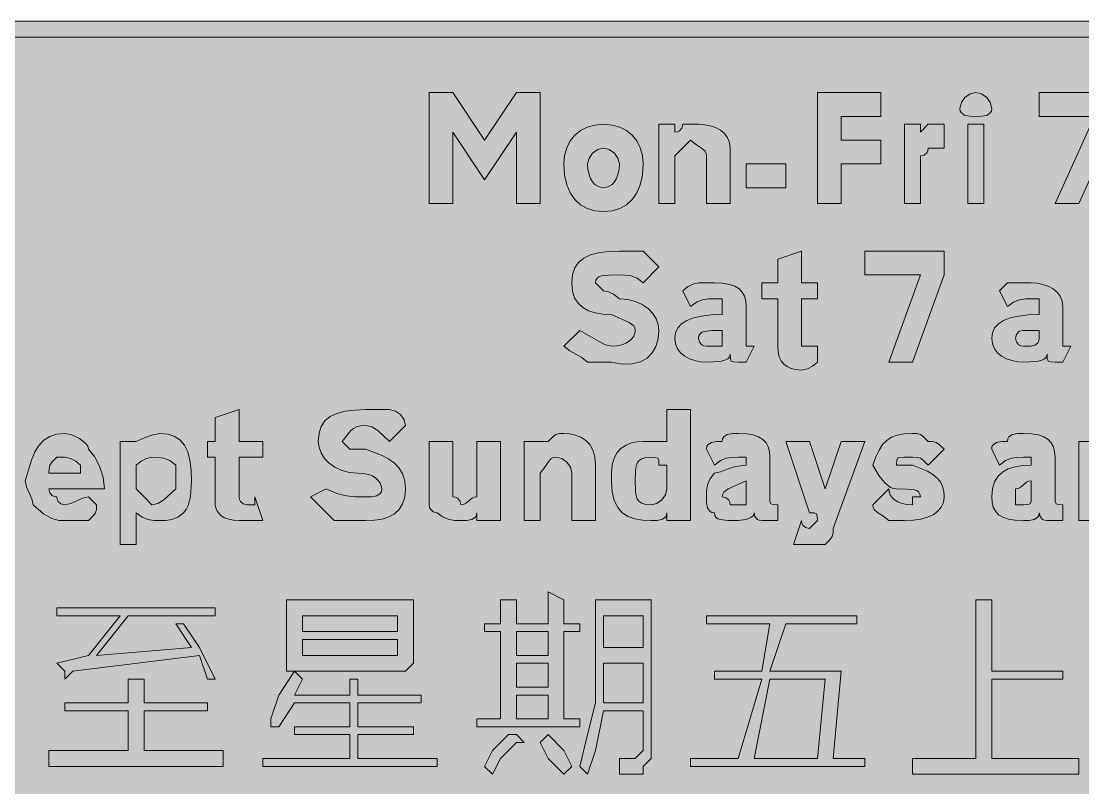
# Model space of a CAD drawing. Header units: metres. Extents: x 11 to 556, y 33 to 238.
# Drawn here: x 119.7 to 280.5, y 122.4 to 238.4 of the extents above; entities that cross this region are included whole.
import ezdxf

# ---------------------------------------------------------------- set-up
doc = ezdxf.new("R2010")
doc.units = ezdxf.units.M
doc.layers.add('FILL_BLACK_000000', color=7, linetype='Continuous', true_color=0x000000)
doc.layers.add('FILL_WHITE_FFFFFF', color=7, linetype='Continuous', true_color=0xffffff)

msp = doc.modelspace()

# ---------------------------------------------------------------- hatches: boundary and pattern name
at = {"layer": 'FILL_BLACK_000000', "true_color": 0x000000}
h = msp.add_hatch(color=7, dxfattribs=at)
h.dxf.hatch_style = 1
h.paths.add_polyline_path([(555.66, 38.81), (555.12, 37.55), (554.35, 36.52), (553.47, 35.6), (552.57, 34.91), (551.67, 34.55), (550.77, 34.42), (549.87, 34.4), (17.07, 34.4), (14.67, 34.55), (13.36, 34.91), (12.77, 35.2), (12.27, 35.6), (11.67, 36.35), (11.26, 37.12), (11.07, 38), (11.07, 40.4), (11.07, 232.4), (11.09, 233.99), (11.22, 235.25), (11.58, 236.28), (12.27, 237.2), (12.67, 237.25), (12.98, 237.39), (13.47, 237.8), (13.96, 238.21), (14.27, 238.35), (14.67, 238.4), (17.07, 238.4), (549.87, 238.4), (550.77, 238.38), (551.67, 238.25), (552.57, 237.89), (553.47, 237.2), (554.35, 236.28), (555.12, 235.25), (555.66, 233.99), (555.82, 233.25), (555.87, 232.4), (555.87, 40.4), (555.82, 39.55), (555.66, 38.81)])
h.paths.add_polyline_path([(550.47, 36.95), (550.88, 37.31), (551.02, 37.6), (551.07, 38), (551.47, 38.05), (551.76, 38.19), (552.12, 38.6), (552.27, 39.2), (552.27, 233.6), (552.27, 234.8), (551.07, 234.8), (551.02, 235.2), (550.88, 235.49), (550.47, 235.85), (549.87, 236), (17.07, 236), (16.23, 235.95), (15.5, 235.79), (14.88, 235.56), (14.37, 235.25), (13.98, 234.89), (13.7, 234.48), (13.53, 234.05), (13.47, 233.6), (13.47, 39.2), (13.62, 38.6), (13.98, 38.19), (14.27, 38.05), (14.67, 38), (14.72, 37.6), (14.88, 37.31), (15.42, 36.95), (16.19, 36.82), (17.07, 36.8), (549.87, 36.8), (550.47, 36.95)], flags=16)
h = msp.add_hatch(color=7, dxfattribs=at)
h.dxf.hatch_style = 1
h.paths.add_polyline_path([(185.07, 210.8), (181.47, 210.8), (181.47, 227.6), (185.07, 227.6), (189.87, 220.4), (194.67, 227.6), (198.27, 227.6), (198.27, 210.8), (194.67, 210.8), (194.67, 221.6), (189.87, 214.4), (185.07, 221.6), (185.07, 210.8)])
h = msp.add_hatch(color=7, dxfattribs=at)
h.dxf.hatch_style = 1
h.paths.add_polyline_path([(243.87, 210.8), (240.27, 210.8), (240.27, 227.6), (249.87, 227.6), (249.87, 224), (243.87, 224), (243.87, 220.4), (249.87, 220.4), (249.87, 216.8), (243.87, 216.8), (243.87, 210.8)])
h = msp.add_hatch(color=7, dxfattribs=at)
h.dxf.hatch_style = 1
h.paths.add_polyline_path([(266.62, 224.8), (266.46, 224.51), (265.92, 224.15), (265.15, 224.02), (264.27, 224), (263.39, 224.02), (262.62, 224.15), (262.08, 224.51), (261.92, 224.8), (261.87, 225.2), (262.08, 226.08), (262.62, 226.85), (263.39, 227.39), (264.27, 227.6), (265.15, 227.39), (265.92, 226.85), (266.46, 226.08), (266.67, 225.2), (266.62, 224.8)])
h = msp.add_hatch(color=7, dxfattribs=at)
h.dxf.hatch_style = 1
h.paths.add_polyline_path([(273.87, 224), (273.87, 227.6), (285.87, 227.6), (285.87, 224), (279.87, 210.8), (276.27, 210.8), (282.27, 224), (273.87, 224)])
h = msp.add_hatch(color=7, dxfattribs=at)
h.dxf.hatch_style = 1
h.paths.add_polyline_path([(202.3, 219.26), (202.82, 220.28), (203.52, 221.15), (204.39, 221.85), (205.41, 222.37), (206.58, 222.69), (207.87, 222.8), (209.16, 222.69), (210.33, 222.37), (211.35, 221.85), (212.22, 221.15), (212.92, 220.28), (213.44, 219.26), (213.76, 218.09), (213.87, 216.8), (213.76, 215.11), (213.44, 213.65), (212.92, 212.41), (212.22, 211.4), (211.35, 210.61), (210.33, 210.05), (209.16, 209.71), (207.87, 209.6), (206.58, 209.71), (205.41, 210.05), (204.39, 210.61), (203.52, 211.4), (202.82, 212.41), (202.3, 213.65), (201.98, 215.11), (201.87, 216.8), (201.98, 218.09), (202.3, 219.26)])
h.paths.add_polyline_path([(206.22, 218.45), (205.68, 217.68), (205.47, 216.8), (205.52, 215.96), (205.68, 215.22), (205.91, 214.61), (206.22, 214.1), (206.58, 213.71), (206.99, 213.42), (207.42, 213.26), (207.87, 213.2), (208.32, 213.26), (208.75, 213.42), (209.16, 213.71), (209.52, 214.1), (209.83, 214.61), (210.06, 215.22), (210.22, 215.96), (210.27, 216.8), (210.06, 217.68), (209.52, 218.45), (208.75, 218.99), (207.87, 219.2), (206.99, 218.99), (206.22, 218.45)], flags=16)
h = msp.add_hatch(color=7, dxfattribs=at)
h.dxf.hatch_style = 1
h.paths.add_polyline_path([(218.67, 218), (218.67, 210.8), (216.27, 210.8), (216.27, 222.8), (218.67, 222.8), (218.67, 221.6), (219.07, 221.65), (219.36, 221.79), (219.72, 222.2), (219.87, 222.8), (222.27, 222.8), (223.17, 222.74), (224.03, 222.57), (224.84, 222.29), (225.57, 221.9), (226.18, 221.39), (226.66, 220.77), (226.96, 220.04), (227.07, 219.2), (227.07, 210.8), (223.47, 210.8), (223.47, 218), (223.42, 218.4), (223.26, 218.71), (222.72, 219.2), (221.95, 219.69), (221.07, 220.4), (218.67, 218)])
h = msp.add_hatch(color=7, dxfattribs=at)
h.dxf.hatch_style = 1
h.paths.add_polyline_path([(255.87, 210.8), (253.47, 210.8), (253.47, 222.8), (255.87, 222.8), (255.87, 221.6), (257.07, 222.8), (259.47, 222.8), (259.47, 219.2), (257.07, 219.2), (257.02, 218.8), (256.88, 218.51), (256.47, 218.15), (255.87, 218), (255.87, 210.8)])
h = msp.add_hatch(color=7, dxfattribs=at)
h.dxf.hatch_style = 1
h.paths.add_polyline_path([(263.07, 222.8), (265.47, 222.8), (265.47, 210.8), (263.07, 210.8), (263.07, 222.8)])
h = msp.add_hatch(color=7, dxfattribs=at)
h.dxf.hatch_style = 1
h.paths.add_polyline_path([(235.47, 216.8), (235.47, 213.2), (229.47, 213.2), (229.47, 216.8), (235.47, 216.8)])
h = msp.add_hatch(color=7, dxfattribs=at)
h.dxf.hatch_style = 1
h.paths.add_polyline_path([(207.87, 197.6), (208.62, 197.45), (209.39, 197.09), (210.27, 196.4), (211.56, 196.29), (212.73, 195.99), (213.75, 195.51), (214.62, 194.9), (215.32, 194.17), (215.84, 193.36), (216.16, 192.5), (216.27, 191.6), (216.16, 190.31), (215.82, 189.16), (215.26, 188.18), (214.47, 187.4), (213.46, 186.84), (212.22, 186.54), (210.76, 186.51), (209.07, 186.8), (205.47, 186.8), (204.57, 187.51), (203.67, 188), (202.77, 188.49), (201.87, 189.2), (204.27, 191.6), (207.12, 189.95), (208.15, 189.41), (209.07, 189.2), (209.91, 189.25), (210.65, 189.41), (211.26, 189.64), (211.77, 189.95), (212.16, 190.31), (212.45, 190.72), (212.61, 191.15), (212.67, 191.6), (212.61, 192), (212.45, 192.31), (211.77, 192.8), (209.07, 194), (207.78, 194.06), (206.61, 194.24), (205.59, 194.57), (204.72, 195.05), (204.02, 195.7), (203.5, 196.53), (203.18, 197.56), (203.07, 198.8), (203.18, 200.04), (203.52, 201.07), (204.08, 201.9), (204.87, 202.55), (205.88, 203.03), (207.12, 203.36), (208.58, 203.54), (210.27, 203.6), (213.87, 203.6), (216.27, 201.2), (213.87, 198.8), (212.97, 199.49), (212.07, 199.85), (211.17, 199.98), (210.27, 200), (208.7, 199.98), (207.57, 199.85), (207.18, 199.71), (206.9, 199.49), (206.73, 199.2), (206.67, 198.8), (207.87, 197.6)])
h = msp.add_hatch(color=7, dxfattribs=at)
h.dxf.hatch_style = 1
h.paths.add_polyline_path([(234.27, 196.4), (231.87, 196.4), (231.87, 198.8), (234.27, 198.8), (234.27, 202.4), (237.87, 203.6), (237.87, 198.8), (240.27, 198.8), (240.27, 196.4), (237.87, 196.4), (237.87, 190.4), (237.87, 189.2), (239.07, 189.2), (240.27, 189.2), (240.27, 186.8), (239.52, 186.2), (238.75, 185.79), (237.87, 185.6), (237.03, 185.66), (236.3, 185.82), (235.68, 186.11), (235.17, 186.5), (234.78, 187.01), (234.5, 187.62), (234.33, 188.36), (234.27, 189.2), (234.27, 196.4)])
h = msp.add_hatch(color=7, dxfattribs=at)
h.dxf.hatch_style = 1
h.paths.add_polyline_path([(247.47, 200), (247.47, 203.6), (259.47, 203.6), (259.47, 200), (254.67, 186.8), (251.07, 186.8), (255.87, 200), (247.47, 200)])
h = msp.add_hatch(color=7, dxfattribs=at)
h.dxf.hatch_style = 1
h.paths.add_polyline_path([(225.87, 196.4), (224.67, 196.4), (223.77, 196.38), (222.87, 196.25), (221.97, 195.89), (221.07, 195.2), (219.87, 197.6), (220.62, 198.2), (221.39, 198.61), (222.27, 198.8), (224.67, 198.8), (225.91, 198.74), (226.94, 198.57), (227.77, 198.29), (228.42, 197.9), (228.9, 197.39), (229.23, 196.77), (229.41, 196.04), (229.47, 195.2), (229.47, 189.2), (230.67, 189.2), (229.47, 186.8), (228.27, 186.8), (227.58, 186.82), (227.22, 186.95), (227.09, 187.31), (227.07, 188), (226.96, 187.6), (226.68, 187.31), (226.25, 187.09), (225.72, 186.95), (224.54, 186.82), (223.47, 186.8), (222.57, 186.86), (221.71, 187.02), (220.9, 187.31), (220.17, 187.7), (219.56, 188.21), (219.08, 188.82), (218.78, 189.56), (218.67, 190.4), (218.78, 191.24), (219.12, 191.97), (219.68, 192.59), (220.47, 193.1), (221.48, 193.49), (222.72, 193.77), (224.18, 193.94), (225.87, 194), (225.87, 195.2), (225.87, 196.4)])
h.paths.add_polyline_path([(223.17, 191.45), (222.78, 191.31), (222.5, 191.09), (222.33, 190.8), (222.27, 190.4), (222.42, 189.8), (222.78, 189.39), (223.07, 189.25), (223.47, 189.2), (224.67, 189.2), (225.87, 189.2), (225.87, 190.4), (225.87, 191.6), (224.3, 191.58), (223.17, 191.45)], flags=16)
h = msp.add_hatch(color=7, dxfattribs=at)
h.dxf.hatch_style = 1
h.paths.add_polyline_path([(273.87, 196.4), (272.67, 196.4), (271.77, 196.38), (270.87, 196.25), (269.97, 195.89), (269.07, 195.2), (267.87, 197.6), (269.07, 198.8), (272.67, 198.8), (273.57, 198.74), (274.43, 198.57), (275.24, 198.29), (275.97, 197.9), (276.58, 197.39), (277.06, 196.77), (277.36, 196.04), (277.47, 195.2), (277.47, 189.2), (278.67, 189.2), (277.47, 186.8), (276.27, 186.8), (275.58, 186.82), (275.22, 186.95), (275.09, 187.31), (275.07, 188), (274.96, 187.6), (274.68, 187.31), (274.25, 187.09), (273.72, 186.95), (272.54, 186.82), (271.47, 186.8), (270.57, 186.86), (269.71, 187.02), (268.9, 187.31), (268.17, 187.7), (267.56, 188.21), (267.08, 188.82), (266.78, 189.56), (266.67, 190.4), (266.78, 191.24), (267.12, 191.97), (267.68, 192.59), (268.47, 193.1), (269.48, 193.49), (270.72, 193.77), (272.18, 193.94), (273.87, 194), (273.87, 195.2), (273.87, 196.4)])
h.paths.add_polyline_path([(270.78, 189.39), (271.07, 189.25), (271.47, 189.2), (272.67, 189.2), (273.27, 189.35), (273.68, 189.71), (273.82, 190), (273.87, 190.4), (273.87, 191.6), (271.47, 191.6), (271.07, 191.55), (270.78, 191.41), (270.42, 191), (270.27, 190.4), (270.42, 189.8), (270.78, 189.39)], flags=16)
h = msp.add_hatch(color=7, dxfattribs=at)
h.dxf.hatch_style = 1
h.paths.add_polyline_path([(149.07, 172.4), (147.87, 172.4), (147.87, 174.8), (149.07, 174.8), (149.07, 178.4), (152.67, 179.6), (152.67, 174.8), (156.27, 174.8), (156.27, 172.4), (152.67, 172.4), (152.67, 166.4), (152.72, 166), (152.86, 165.71), (153.27, 165.35), (153.87, 165.2), (155.07, 165.2), (155.07, 166.4), (156.27, 162.8), (152.67, 162.8), (151.83, 162.85), (151.1, 163.01), (150.48, 163.24), (149.97, 163.55), (149.58, 163.91), (149.3, 164.32), (149.13, 164.75), (149.07, 165.2), (149.07, 172.4)])
h = msp.add_hatch(color=7, dxfattribs=at)
h.dxf.hatch_style = 1
h.paths.add_polyline_path([(169.47, 173.6), (171.87, 173.6), (174.33, 172.66), (175.35, 172.12), (176.22, 171.5), (176.92, 170.76), (177.44, 169.89), (177.76, 168.84), (177.87, 167.6), (177.76, 166.36), (177.44, 165.33), (176.92, 164.5), (176.22, 163.85), (175.35, 163.37), (174.33, 163.04), (173.16, 162.86), (171.87, 162.8), (167.07, 162.8), (163.47, 166.4), (165.87, 167.6), (167.48, 166.91), (168.87, 166.55), (170.26, 166.42), (171.87, 166.4), (172.75, 166.42), (173.52, 166.55), (174.06, 166.91), (174.22, 167.2), (174.27, 167.6), (174.21, 168.05), (174.05, 168.48), (173.76, 168.89), (173.37, 169.25), (172.86, 169.56), (172.25, 169.79), (171.51, 169.95), (170.67, 170), (169.38, 170.11), (168.21, 170.41), (167.19, 170.89), (166.32, 171.5), (165.62, 172.23), (165.1, 173.04), (164.78, 173.9), (164.67, 174.8), (164.78, 176.04), (165.12, 177.07), (165.68, 177.9), (166.47, 178.55), (167.48, 179.03), (168.72, 179.36), (170.18, 179.54), (171.87, 179.6), (175.47, 179.6), (176.35, 179.39), (177.12, 178.85), (177.66, 178.08), (177.87, 177.2), (175.47, 174.8), (173.67, 176.45), (172.77, 176.99), (171.87, 177.2), (171.08, 177.15), (170.46, 176.99), (169.99, 176.76), (169.62, 176.45), (168.27, 174.8), (169.47, 173.6)])
h = msp.add_hatch(color=7, dxfattribs=at)
h.dxf.hatch_style = 1
h.paths.add_polyline_path([(221.07, 179.6), (221.07, 162.8), (217.47, 162.8), (217.47, 164), (217.42, 163.6), (217.26, 163.31), (216.72, 162.95), (215.95, 162.82), (215.07, 162.8), (213.78, 162.86), (212.61, 163.06), (211.59, 163.43), (210.72, 164), (210.02, 164.79), (209.5, 165.84), (209.18, 167.16), (209.07, 168.8), (209.07, 170), (209.18, 171.24), (209.48, 172.27), (209.96, 173.1), (210.57, 173.75), (211.3, 174.23), (212.11, 174.56), (212.97, 174.74), (213.87, 174.8), (217.47, 174.8), (217.47, 179.6), (221.07, 179.6)])
h.paths.add_polyline_path([(217.47, 171.2), (216.27, 171.2), (216.25, 171.89), (216.12, 172.25), (215.76, 172.38), (215.07, 172.4), (214.28, 172.34), (213.68, 172.17), (213.26, 171.89), (212.97, 171.5), (212.8, 170.99), (212.71, 170.37), (212.67, 168.8), (212.71, 167.22), (212.8, 166.61), (212.97, 166.1), (213.26, 165.71), (213.68, 165.42), (214.28, 165.26), (215.07, 165.2), (215.95, 165.41), (216.72, 165.95), (217.26, 166.72), (217.47, 167.6), (217.47, 170), (217.47, 171.2)], flags=16)
h = msp.add_hatch(color=7, dxfattribs=at)
h.dxf.hatch_style = 1
h.paths.add_polyline_path([(131.05, 164.49), (130.92, 164), (130.56, 163.51), (129.87, 162.8), (126.27, 162.8), (125.35, 162.84), (124.32, 163.1), (123.06, 163.81), (121.47, 165.2), (121.28, 166.1), (120.87, 167), (120.46, 167.9), (120.27, 168.8), (121.21, 171.95), (121.75, 173.19), (122.37, 174.2), (123.11, 174.99), (123.98, 175.55), (125.03, 175.89), (126.27, 176), (127.34, 175.79), (128.52, 175.25), (129.48, 174.48), (129.76, 174.05), (129.87, 173.6), (130.75, 172.49), (131.52, 171.05), (132.06, 169.38), (132.27, 167.6), (123.87, 167.6), (124.02, 167), (124.38, 166.59), (124.67, 166.45), (125.07, 166.4), (125.12, 166), (125.26, 165.71), (125.67, 165.35), (126.27, 165.2), (127.17, 165.39), (128.07, 165.8), (128.97, 166.21), (129.87, 166.4), (131.07, 165.2), (131.05, 164.49)])
h.paths.add_polyline_path([(128.67, 171.2), (127.92, 171.8), (127.15, 172.21), (126.27, 172.4), (125.07, 172.4), (124.38, 171.69), (124.02, 171.2), (123.89, 170.71), (123.87, 170), (128.67, 170), (128.67, 171.2)], flags=16)
h = msp.add_hatch(color=7, dxfattribs=at)
h.dxf.hatch_style = 1
h.paths.add_polyline_path([(138.42, 175.4), (139.6, 175.81), (140.67, 176), (141.91, 175.89), (142.94, 175.55), (143.77, 174.99), (144.42, 174.2), (144.9, 173.19), (145.23, 171.95), (145.41, 170.49), (145.47, 168.8), (145.32, 166.4), (144.96, 165.09), (144.67, 164.5), (144.27, 164), (143.37, 163.31), (142.47, 162.95), (141.57, 162.82), (140.67, 162.8), (139.77, 162.82), (138.87, 162.95), (137.97, 163.31), (137.07, 164), (137.07, 159.2), (134.67, 159.2), (134.67, 174.8), (137.07, 174.8), (138.42, 175.4)])
h.paths.add_polyline_path([(141.27, 165.95), (143.07, 167.6), (143.07, 170), (143.07, 171.2), (142.17, 171.89), (141.27, 172.25), (140.37, 172.38), (139.47, 172.4), (138.59, 172.21), (137.82, 171.8), (137.07, 171.2), (137.07, 167.6), (138.27, 166.4), (139.47, 165.2), (140.37, 165.41), (141.27, 165.95)], flags=16)
h = msp.add_hatch(color=7, dxfattribs=at)
h.dxf.hatch_style = 1
h.paths.add_polyline_path([(198.27, 174.8), (199.47, 174.8), (200.18, 175.49), (200.67, 175.85), (201.16, 175.98), (201.87, 176), (202.77, 175.94), (203.63, 175.76), (204.44, 175.43), (205.17, 174.95), (205.78, 174.3), (206.26, 173.47), (206.56, 172.44), (206.67, 171.2), (206.67, 162.8), (203.07, 162.8), (203.07, 170), (202.86, 170.88), (202.32, 171.65), (201.55, 172.19), (200.67, 172.4), (200.27, 172.35), (199.96, 172.19), (199.47, 171.65), (198.98, 170.88), (198.27, 170), (198.27, 162.8), (195.87, 162.8), (195.87, 174.8), (198.27, 174.8)])
h = msp.add_hatch(color=7, dxfattribs=at)
h.dxf.hatch_style = 1
h.paths.add_polyline_path([(228.27, 172.4), (227.37, 172.38), (226.47, 172.25), (225.57, 171.89), (224.67, 171.2), (223.47, 173.6), (223.52, 174), (223.68, 174.29), (224.22, 174.65), (224.99, 174.78), (225.87, 174.8), (225.92, 175.2), (226.08, 175.49), (226.62, 175.85), (227.39, 175.98), (228.27, 176), (229.51, 175.94), (230.54, 175.77), (231.37, 175.49), (232.02, 175.1), (232.5, 174.59), (232.83, 173.97), (233.01, 173.24), (233.07, 172.4), (233.07, 166.4), (233.09, 165.71), (233.22, 165.35), (233.58, 165.22), (234.27, 165.2), (234.27, 162.8), (231.87, 162.8), (231.47, 162.85), (231.18, 162.99), (230.82, 163.4), (230.67, 164), (230.57, 163.6), (230.3, 163.31), (229.47, 162.95), (228.27, 162.8), (226.7, 162.82), (225.57, 162.95), (225.18, 163.09), (224.9, 163.31), (224.73, 163.6), (224.67, 164), (224.27, 164.05), (223.98, 164.21), (223.62, 164.75), (223.49, 165.52), (223.47, 166.4), (223.49, 167.3), (223.62, 168.2), (223.98, 169.1), (224.67, 170), (225.59, 170.19), (226.62, 170.6), (227.88, 171.01), (229.47, 171.2), (229.47, 172.4), (228.27, 172.4)])
h.paths.add_polyline_path([(226.1, 167.11), (225.93, 166.8), (225.87, 166.4), (226.47, 166.25), (226.88, 165.89), (227.02, 165.6), (227.07, 165.2), (228.27, 165.2), (229.47, 165.2), (229.47, 166.4), (229.47, 168.8), (226.77, 167.6), (226.1, 167.11)], flags=16)
h = msp.add_hatch(color=7, dxfattribs=at)
h.dxf.hatch_style = 1
h.paths.add_polyline_path([(256.94, 170.28), (257.77, 169.79), (258.42, 169.25), (258.9, 168.66), (259.23, 167.99), (259.41, 167.25), (259.47, 166.4), (259.36, 165.56), (259.04, 164.82), (258.52, 164.21), (257.82, 163.7), (256.95, 163.31), (255.93, 163.02), (254.76, 162.86), (253.47, 162.8), (251.07, 162.8), (250.19, 163.51), (249.42, 164), (248.88, 164.49), (248.72, 164.8), (248.67, 165.2), (251.07, 167.6), (251.13, 167.15), (251.3, 166.72), (251.58, 166.31), (251.97, 165.95), (252.48, 165.64), (253.1, 165.41), (253.83, 165.25), (254.67, 165.2), (254.67, 166.4), (255.87, 166.4), (255.81, 166.8), (255.65, 167.09), (255.36, 167.31), (254.97, 167.45), (253.85, 167.58), (252.27, 167.6), (251.82, 167.66), (251.37, 167.82), (250.47, 168.5), (249.57, 169.62), (248.67, 171.2), (249.12, 172.44), (249.61, 173.47), (250.15, 174.3), (250.77, 174.95), (251.51, 175.43), (252.38, 175.76), (253.43, 175.94), (254.67, 176), (255.38, 175.98), (255.87, 175.85), (256.36, 175.49), (257.07, 174.8), (257.78, 174.78), (258.27, 174.65), (258.76, 174.29), (259.47, 173.6), (257.07, 171.2), (256.36, 171.89), (255.87, 172.25), (255.38, 172.38), (254.67, 172.4), (253.47, 172.4), (252.78, 172.38), (252.42, 172.25), (252.29, 171.89), (252.27, 171.2), (254.67, 171.2), (256.94, 170.28)])
h = msp.add_hatch(color=7, dxfattribs=at)
h.dxf.hatch_style = 1
h.paths.add_polyline_path([(271.47, 172.4), (270.57, 172.38), (269.67, 172.25), (268.77, 171.89), (267.87, 171.2), (266.67, 173.6), (266.72, 174), (266.88, 174.29), (267.42, 174.65), (268.19, 174.78), (269.07, 174.8), (269.12, 175.2), (269.28, 175.49), (269.82, 175.85), (270.59, 175.98), (271.47, 176), (272.71, 175.94), (273.74, 175.77), (274.57, 175.49), (275.22, 175.1), (275.7, 174.59), (276.03, 173.97), (276.21, 173.24), (276.27, 172.4), (276.27, 166.4), (276.29, 165.71), (276.42, 165.35), (276.78, 165.22), (277.47, 165.2), (277.47, 162.8), (275.07, 162.8), (274.67, 162.85), (274.38, 162.99), (274.02, 163.4), (273.87, 164), (273.82, 163.6), (273.66, 163.31), (273.12, 162.95), (272.35, 162.82), (271.47, 162.8), (270.23, 162.86), (269.2, 163.02), (268.37, 163.31), (267.72, 163.7), (267.24, 164.21), (266.91, 164.82), (266.73, 165.56), (266.67, 166.4), (266.78, 167.64), (267.1, 168.67), (267.62, 169.5), (268.32, 170.15), (269.19, 170.63), (270.21, 170.96), (271.38, 171.14), (272.67, 171.2), (272.67, 172.4), (271.47, 172.4)])
h.paths.add_polyline_path([(271.47, 165.2), (272.16, 165.22), (272.52, 165.35), (272.65, 165.71), (272.67, 166.4), (272.67, 168.8), (272.27, 168.75), (271.96, 168.61), (271.47, 168.2), (270.98, 167.79), (270.67, 167.65), (270.27, 167.6), (270.27, 166.4), (270.27, 165.2), (271.47, 165.2)], flags=16)
h = msp.add_hatch(color=7, dxfattribs=at)
h.dxf.hatch_style = 1
h.paths.add_polyline_path([(284.99, 172.19), (284.22, 171.65), (283.68, 170.88), (283.47, 170), (283.47, 162.8), (279.87, 162.8), (279.87, 174.8), (283.47, 174.8), (284.67, 174.8), (284.72, 175.2), (284.86, 175.49), (285.27, 175.85), (285.87, 176), (287.11, 175.94), (288.14, 175.76), (288.97, 175.43), (289.62, 174.95), (290.1, 174.3), (290.43, 173.47), (290.61, 172.44), (290.67, 171.2), (290.67, 162.8), (287.07, 162.8), (287.07, 170), (287.05, 170.88), (286.92, 171.65), (286.56, 172.19), (286.27, 172.35), (285.87, 172.4), (284.99, 172.19)])
h = msp.add_hatch(color=7, dxfattribs=at)
h.dxf.hatch_style = 1
h.paths.add_polyline_path([(188.62, 163.6), (188.46, 163.31), (187.92, 162.95), (187.15, 162.82), (186.27, 162.8), (185.37, 162.82), (184.47, 162.95), (183.57, 163.31), (182.67, 164), (182.07, 164.15), (181.66, 164.51), (181.52, 164.8), (181.47, 165.2), (181.47, 166.4), (181.47, 174.8), (185.07, 174.8), (185.07, 167.6), (185.07, 166.4), (185.47, 166.35), (185.76, 166.21), (186.12, 165.8), (186.27, 165.2), (186.67, 165.25), (186.98, 165.39), (187.47, 165.8), (187.96, 166.21), (188.27, 166.35), (188.67, 166.4), (188.67, 167.6), (188.67, 174.8), (192.27, 174.8), (192.27, 162.8), (188.67, 162.8), (188.67, 164), (188.62, 163.6)])
h = msp.add_hatch(color=7, dxfattribs=at)
h.dxf.hatch_style = 1
h.paths.add_polyline_path([(241.47, 167.6), (243.87, 174.8), (247.47, 174.8), (242.67, 161.6), (242.65, 160.89), (242.52, 160.4), (242.16, 159.91), (241.47, 159.2), (240.27, 159.2), (239.07, 159.2), (236.67, 159.2), (237.87, 162.8), (237.92, 162.4), (238.06, 162.11), (238.47, 161.75), (239.07, 161.6), (240.27, 162.8), (240.25, 163.49), (240.12, 163.85), (239.76, 163.98), (239.07, 164), (235.47, 174.8), (239.07, 174.8), (241.47, 167.6)])
h = msp.add_hatch(color=7, dxfattribs=at)
h.dxf.hatch_style = 1
h.paths.add_polyline_path([(204.27, 132.8), (204.27, 131.6), (188.67, 131.6), (188.67, 132.8), (192.27, 132.8), (192.27, 146), (189.87, 146), (189.87, 147.2), (192.27, 147.2), (192.27, 150.8), (194.67, 150.8), (194.67, 149.6), (194.67, 147.2), (199.47, 147.2), (199.47, 150.8), (199.47, 152), (201.87, 150.8), (201.87, 147.2), (204.27, 147.2), (204.27, 146), (201.87, 146), (201.87, 132.8), (204.27, 132.8)])
h.paths.add_polyline_path([(199.47, 137.6), (199.47, 141.2), (194.67, 141.2), (194.67, 137.6), (199.47, 137.6)], flags=16)
h.paths.add_polyline_path([(194.67, 142.4), (199.47, 142.4), (199.47, 143.6), (199.47, 146), (194.67, 146), (194.67, 143.6), (194.67, 142.4)], flags=16)
h.paths.add_polyline_path([(199.47, 132.8), (199.47, 136.4), (194.67, 136.4), (194.67, 132.8), (199.47, 132.8)], flags=16)
h = msp.add_hatch(color=7, dxfattribs=at)
h.dxf.hatch_style = 1
h.paths.add_polyline_path([(144.27, 147.2), (146.67, 143.6), (149.07, 138.8), (147.87, 138.8), (146.67, 142.4), (127.47, 140), (126.27, 138.8), (126.27, 140), (125.07, 141.2), (129.87, 142.4), (134.67, 148.4), (125.07, 148.4), (125.07, 149.6), (149.07, 149.6), (149.07, 148.4), (135.87, 148.4), (131.07, 142.4), (145.47, 143.6), (143.07, 147.2), (144.27, 147.2)])
h = msp.add_hatch(color=7, dxfattribs=at)
h.dxf.hatch_style = 1
h.paths.add_polyline_path([(159.87, 141.2), (159.87, 150.8), (177.87, 150.8), (179.07, 150.8), (179.07, 141.2), (177.87, 140), (159.87, 140), (159.87, 141.2)])
h.paths.add_polyline_path([(162.27, 148.4), (162.27, 146), (176.67, 146), (176.67, 148.4), (162.27, 148.4)], flags=16)
h.paths.add_polyline_path([(162.27, 142.4), (176.67, 142.4), (176.67, 144.8), (162.27, 144.8), (162.27, 142.4)], flags=16)
h = msp.add_hatch(color=7, dxfattribs=at)
h.dxf.hatch_style = 1
h.paths.add_polyline_path([(205.47, 124.4), (204.27, 125.6), (205.47, 130.4), (206.67, 135.2), (206.67, 143.6), (206.67, 150.8), (215.07, 150.8), (215.07, 129.2), (215.07, 128), (215.07, 126.8), (213.87, 125.6), (213.87, 124.4), (210.27, 124.4), (210.27, 125.6), (210.27, 126.8), (211.47, 126.8), (212.67, 126.8), (213.87, 128), (213.87, 129.2), (213.87, 134), (207.87, 134), (206.67, 128), (205.47, 124.4)])
h.paths.add_polyline_path([(213.87, 135.2), (213.87, 141.2), (207.87, 141.2), (207.87, 135.2), (213.87, 135.2)], flags=16)
h.paths.add_polyline_path([(207.87, 143.6), (213.87, 143.6), (213.87, 148.4), (207.87, 148.4), (207.87, 143.6)], flags=16)
h = msp.add_hatch(color=7, dxfattribs=at)
h.dxf.hatch_style = 1
h.paths.add_polyline_path([(266.67, 138.8), (266.67, 126.8), (279.87, 126.8), (279.87, 124.4), (254.67, 124.4), (254.67, 126.8), (264.27, 126.8), (264.27, 150.8), (265.47, 150.8), (266.67, 150.8), (266.67, 149.6), (266.67, 140), (277.47, 140), (277.47, 138.8), (266.67, 138.8)])
h = msp.add_hatch(color=7, dxfattribs=at)
h.dxf.hatch_style = 1
h.paths.add_polyline_path([(228.27, 126.8), (231.87, 138.8), (224.67, 138.8), (224.67, 140), (231.87, 140), (233.07, 147.2), (223.47, 147.2), (223.47, 148.4), (246.27, 148.4), (246.27, 147.2), (235.47, 147.2), (233.07, 140), (243.87, 140), (242.67, 126.8), (247.47, 126.8), (247.47, 125.6), (221.07, 125.6), (221.07, 126.8), (228.27, 126.8)])
h.paths.add_polyline_path([(240.27, 126.8), (241.47, 138.8), (233.07, 138.8), (230.67, 126.8), (240.27, 126.8)], flags=16)
h = msp.add_hatch(color=7, dxfattribs=at)
h.dxf.hatch_style = 1
h.paths.add_polyline_path([(161.07, 140), (162.27, 138.8), (161.07, 136.4), (168.27, 136.4), (169.47, 136.4), (169.47, 138.8), (170.67, 138.8), (170.67, 136.4), (180.27, 136.4), (180.27, 135.2), (170.67, 135.2), (170.67, 131.6), (179.07, 131.6), (179.07, 130.4), (170.67, 130.4), (170.67, 126.8), (182.67, 126.8), (182.67, 125.6), (156.27, 125.6), (156.27, 126.8), (168.27, 126.8), (169.47, 126.8), (169.47, 130.4), (168.27, 130.4), (161.07, 130.4), (161.07, 131.6), (168.27, 131.6), (169.47, 131.6), (169.47, 135.2), (168.27, 135.2), (161.07, 135.2), (158.67, 131.6), (157.47, 131.6), (157.47, 132.8), (158.67, 136.4), (161.07, 140)])
h = msp.add_hatch(color=7, dxfattribs=at)
h.dxf.hatch_style = 1
h.paths.add_polyline_path([(138.27, 135.2), (147.87, 135.2), (147.87, 134), (138.27, 134), (138.27, 128), (150.27, 128), (150.27, 125.6), (123.87, 125.6), (123.87, 128), (135.87, 128), (135.87, 134), (126.27, 134), (126.27, 135.2), (135.87, 135.2), (135.87, 138.8), (138.27, 138.8), (138.27, 137.6), (138.27, 135.2)])
h = msp.add_hatch(color=7, dxfattribs=at)
h.dxf.hatch_style = 1
h.paths.add_polyline_path([(191.07, 128), (193.47, 130.4), (194.67, 130.4), (195.87, 129.2), (194.67, 129.2), (192.27, 126.8), (191.07, 124.4), (189.87, 125.6), (191.07, 128)])
h = msp.add_hatch(color=7, dxfattribs=at)
h.dxf.hatch_style = 1
h.paths.add_polyline_path([(199.47, 126.8), (198.27, 129.2), (199.47, 130.4), (201.87, 128), (203.07, 125.6), (201.87, 124.4), (199.47, 126.8)])
at = {"layer": 'FILL_WHITE_FFFFFF', "true_color": 0xffffff}
h = msp.add_hatch(color=7, dxfattribs=at)
h.dxf.hatch_style = 1
h.paths.add_polyline_path([(549.87, 236), (550.75, 235.79), (551.52, 235.25), (552.06, 234.48), (552.27, 233.6), (552.27, 39.2), (552.12, 38.6), (551.76, 38.19), (551.47, 38.05), (551.07, 38), (551.02, 37.6), (550.88, 37.31), (550.47, 36.95), (549.87, 36.8), (17.07, 36.8), (16.19, 36.82), (15.42, 36.95), (14.88, 37.31), (14.72, 37.6), (14.67, 38), (14.27, 38.05), (13.98, 38.19), (13.62, 38.6), (13.47, 39.2), (13.47, 233.6), (13.62, 234.2), (13.98, 234.61), (14.27, 234.75), (14.67, 234.8), (14.72, 235.2), (14.88, 235.49), (15.42, 235.85), (16.19, 235.98), (17.07, 236), (549.87, 236)])

# ---------------------------------------------------------------- linework, layer by layer
at = {"layer": 'FILL_BLACK_000000', "lineweight": 0, "true_color": 0x000000}
for points in [[(549.87, 34.4), (17.07, 34.4), (14.67, 34.55), (13.36, 34.91), (12.77, 35.2), (12.27, 35.6), (11.67, 36.35), (11.26, 37.12), (11.07, 38), (11.07, 40.4), (11.07, 232.4), (11.09, 233.99), (11.22, 235.25), (11.58, 236.28), (12.27, 237.2), (12.67, 237.25), (12.98, 237.39), (13.47, 237.8), (13.96, 238.21), (14.27, 238.35), (14.67, 238.4), (17.07, 238.4), (549.87, 238.4)], [(549.87, 236), (17.07, 236), (16.23, 235.95), (15.5, 235.79), (14.88, 235.56), (14.37, 235.25), (13.98, 234.89), (13.7, 234.48), (13.53, 234.05), (13.47, 233.6), (13.47, 39.2), (13.62, 38.6), (13.98, 38.19), (14.27, 38.05), (14.67, 38), (14.72, 37.6), (14.88, 37.31), (15.42, 36.95), (16.19, 36.82), (17.07, 36.8), (549.87, 36.8)], [(283.47, 162.8), (279.87, 162.8), (279.87, 174.8), (283.47, 174.8)]]:
    msp.add_lwpolyline(points, dxfattribs=at)
for points in [[(185.07, 210.8), (181.47, 210.8), (181.47, 227.6), (185.07, 227.6), (189.87, 220.4), (194.67, 227.6), (198.27, 227.6), (198.27, 210.8), (194.67, 210.8), (194.67, 221.6), (189.87, 214.4), (185.07, 221.6)], [(243.87, 210.8), (240.27, 210.8), (240.27, 227.6), (249.87, 227.6), (249.87, 224), (243.87, 224), (243.87, 220.4), (249.87, 220.4), (249.87, 216.8), (243.87, 216.8)], [(266.62, 224.8), (266.46, 224.51), (265.92, 224.15), (265.15, 224.02), (264.27, 224), (263.39, 224.02), (262.62, 224.15), (262.08, 224.51), (261.92, 224.8), (261.87, 225.2), (262.08, 226.08), (262.62, 226.85), (263.39, 227.39), (264.27, 227.6), (265.15, 227.39), (265.92, 226.85), (266.46, 226.08), (266.67, 225.2)], [(273.87, 224), (273.87, 227.6), (285.87, 227.6), (285.87, 224), (279.87, 210.8), (276.27, 210.8), (282.27, 224)], [(202.3, 219.26), (202.82, 220.28), (203.52, 221.15), (204.39, 221.85), (205.41, 222.37), (206.58, 222.69), (207.87, 222.8), (209.16, 222.69), (210.33, 222.37), (211.35, 221.85), (212.22, 221.15), (212.92, 220.28), (213.44, 219.26), (213.76, 218.09), (213.87, 216.8), (213.76, 215.11), (213.44, 213.65), (212.92, 212.41), (212.22, 211.4), (211.35, 210.61), (210.33, 210.05), (209.16, 209.71), (207.87, 209.6), (206.58, 209.71), (205.41, 210.05), (204.39, 210.61), (203.52, 211.4), (202.82, 212.41), (202.3, 213.65), (201.98, 215.11), (201.87, 216.8), (201.98, 218.09)], [(218.67, 218), (218.67, 210.8), (216.27, 210.8), (216.27, 222.8), (218.67, 222.8), (218.67, 221.6), (219.07, 221.65), (219.36, 221.79), (219.72, 222.2), (219.87, 222.8), (222.27, 222.8), (223.17, 222.74), (224.03, 222.57), (224.84, 222.29), (225.57, 221.9), (226.18, 221.39), (226.66, 220.77), (226.96, 220.04), (227.07, 219.2), (227.07, 210.8), (223.47, 210.8), (223.47, 218), (223.42, 218.4), (223.26, 218.71), (222.72, 219.2), (221.95, 219.69), (221.07, 220.4)], [(255.87, 210.8), (253.47, 210.8), (253.47, 222.8), (255.87, 222.8), (255.87, 221.6), (257.07, 222.8), (259.47, 222.8), (259.47, 219.2), (257.07, 219.2), (257.02, 218.8), (256.88, 218.51), (256.47, 218.15), (255.87, 218)], [(263.07, 222.8), (265.47, 222.8), (265.47, 210.8), (263.07, 210.8)], [(206.22, 218.45), (205.68, 217.68), (205.47, 216.8), (205.52, 215.96), (205.68, 215.22), (205.91, 214.61), (206.22, 214.1), (206.58, 213.71), (206.99, 213.42), (207.42, 213.26), (207.87, 213.2), (208.32, 213.26), (208.75, 213.42), (209.16, 213.71), (209.52, 214.1), (209.83, 214.61), (210.06, 215.22), (210.22, 215.96), (210.27, 216.8), (210.06, 217.68), (209.52, 218.45), (208.75, 218.99), (207.87, 219.2), (206.99, 218.99)], [(235.47, 216.8), (235.47, 213.2), (229.47, 213.2), (229.47, 216.8)], [(207.87, 197.6), (208.62, 197.45), (209.39, 197.09), (210.27, 196.4), (211.56, 196.29), (212.73, 195.99), (213.75, 195.51), (214.62, 194.9), (215.32, 194.17), (215.84, 193.36), (216.16, 192.5), (216.27, 191.6), (216.16, 190.31), (215.82, 189.16), (215.26, 188.18), (214.47, 187.4), (213.46, 186.84), (212.22, 186.54), (210.76, 186.51), (209.07, 186.8), (205.47, 186.8), (204.57, 187.51), (203.67, 188), (202.77, 188.49), (201.87, 189.2), (204.27, 191.6), (207.12, 189.95), (208.15, 189.41), (209.07, 189.2), (209.91, 189.25), (210.65, 189.41), (211.26, 189.64), (211.77, 189.95), (212.16, 190.31), (212.45, 190.72), (212.61, 191.15), (212.67, 191.6), (212.61, 192), (212.45, 192.31), (211.77, 192.8), (209.07, 194), (207.78, 194.06), (206.61, 194.24), (205.59, 194.57), (204.72, 195.05), (204.02, 195.7), (203.5, 196.53), (203.18, 197.56), (203.07, 198.8), (203.18, 200.04), (203.52, 201.07), (204.08, 201.9), (204.87, 202.55), (205.88, 203.03), (207.12, 203.36), (208.58, 203.54), (210.27, 203.6), (213.87, 203.6), (216.27, 201.2), (213.87, 198.8), (212.97, 199.49), (212.07, 199.85), (211.17, 199.98), (210.27, 200), (208.7, 199.98), (207.57, 199.85), (207.18, 199.71), (206.9, 199.49), (206.73, 199.2), (206.67, 198.8)], [(234.27, 196.4), (231.87, 196.4), (231.87, 198.8), (234.27, 198.8), (234.27, 202.4), (237.87, 203.6), (237.87, 198.8), (240.27, 198.8), (240.27, 196.4), (237.87, 196.4), (237.87, 190.4), (237.87, 189.2), (239.07, 189.2), (240.27, 189.2), (240.27, 186.8), (239.52, 186.2), (238.75, 185.79), (237.87, 185.6), (237.03, 185.66), (236.3, 185.82), (235.68, 186.11), (235.17, 186.5), (234.78, 187.01), (234.5, 187.62), (234.33, 188.36), (234.27, 189.2)], [(247.47, 200), (247.47, 203.6), (259.47, 203.6), (259.47, 200), (254.67, 186.8), (251.07, 186.8), (255.87, 200)], [(225.87, 196.4), (224.67, 196.4), (223.77, 196.38), (222.87, 196.25), (221.97, 195.89), (221.07, 195.2), (219.87, 197.6), (220.62, 198.2), (221.39, 198.61), (222.27, 198.8), (224.67, 198.8), (225.91, 198.74), (226.94, 198.57), (227.77, 198.29), (228.42, 197.9), (228.9, 197.39), (229.23, 196.77), (229.41, 196.04), (229.47, 195.2), (229.47, 189.2), (230.67, 189.2), (229.47, 186.8), (228.27, 186.8), (227.58, 186.82), (227.22, 186.95), (227.09, 187.31), (227.07, 188), (226.96, 187.6), (226.68, 187.31), (226.25, 187.09), (225.72, 186.95), (224.54, 186.82), (223.47, 186.8), (222.57, 186.86), (221.71, 187.02), (220.9, 187.31), (220.17, 187.7), (219.56, 188.21), (219.08, 188.82), (218.78, 189.56), (218.67, 190.4), (218.78, 191.24), (219.12, 191.97), (219.68, 192.59), (220.47, 193.1), (221.48, 193.49), (222.72, 193.77), (224.18, 193.94), (225.87, 194), (225.87, 195.2)], [(273.87, 196.4), (272.67, 196.4), (271.77, 196.38), (270.87, 196.25), (269.97, 195.89), (269.07, 195.2), (267.87, 197.6), (269.07, 198.8), (272.67, 198.8), (273.57, 198.74), (274.43, 198.57), (275.24, 198.29), (275.97, 197.9), (276.58, 197.39), (277.06, 196.77), (277.36, 196.04), (277.47, 195.2), (277.47, 189.2), (278.67, 189.2), (277.47, 186.8), (276.27, 186.8), (275.58, 186.82), (275.22, 186.95), (275.09, 187.31), (275.07, 188), (274.96, 187.6), (274.68, 187.31), (274.25, 187.09), (273.72, 186.95), (272.54, 186.82), (271.47, 186.8), (270.57, 186.86), (269.71, 187.02), (268.9, 187.31), (268.17, 187.7), (267.56, 188.21), (267.08, 188.82), (266.78, 189.56), (266.67, 190.4), (266.78, 191.24), (267.12, 191.97), (267.68, 192.59), (268.47, 193.1), (269.48, 193.49), (270.72, 193.77), (272.18, 193.94), (273.87, 194), (273.87, 195.2)], [(223.17, 191.45), (222.78, 191.31), (222.5, 191.09), (222.33, 190.8), (222.27, 190.4), (222.42, 189.8), (222.78, 189.39), (223.07, 189.25), (223.47, 189.2), (224.67, 189.2), (225.87, 189.2), (225.87, 190.4), (225.87, 191.6), (224.3, 191.58)], [(270.78, 189.39), (271.07, 189.25), (271.47, 189.2), (272.67, 189.2), (273.27, 189.35), (273.68, 189.71), (273.82, 190), (273.87, 190.4), (273.87, 191.6), (271.47, 191.6), (271.07, 191.55), (270.78, 191.41), (270.42, 191), (270.27, 190.4), (270.42, 189.8)], [(149.07, 172.4), (147.87, 172.4), (147.87, 174.8), (149.07, 174.8), (149.07, 178.4), (152.67, 179.6), (152.67, 174.8), (156.27, 174.8), (156.27, 172.4), (152.67, 172.4), (152.67, 166.4), (152.72, 166), (152.86, 165.71), (153.27, 165.35), (153.87, 165.2), (155.07, 165.2), (155.07, 166.4), (156.27, 162.8), (152.67, 162.8), (151.83, 162.85), (151.1, 163.01), (150.48, 163.24), (149.97, 163.55), (149.58, 163.91), (149.3, 164.32), (149.13, 164.75), (149.07, 165.2)], [(169.47, 173.6), (171.87, 173.6), (174.33, 172.66), (175.35, 172.12), (176.22, 171.5), (176.92, 170.76), (177.44, 169.89), (177.76, 168.84), (177.87, 167.6), (177.76, 166.36), (177.44, 165.33), (176.92, 164.5), (176.22, 163.85), (175.35, 163.37), (174.33, 163.04), (173.16, 162.86), (171.87, 162.8), (167.07, 162.8), (163.47, 166.4), (165.87, 167.6), (167.48, 166.91), (168.87, 166.55), (170.26, 166.42), (171.87, 166.4), (172.75, 166.42), (173.52, 166.55), (174.06, 166.91), (174.22, 167.2), (174.27, 167.6), (174.21, 168.05), (174.05, 168.48), (173.76, 168.89), (173.37, 169.25), (172.86, 169.56), (172.25, 169.79), (171.51, 169.95), (170.67, 170), (169.38, 170.11), (168.21, 170.41), (167.19, 170.89), (166.32, 171.5), (165.62, 172.23), (165.1, 173.04), (164.78, 173.9), (164.67, 174.8), (164.78, 176.04), (165.12, 177.07), (165.68, 177.9), (166.47, 178.55), (167.48, 179.03), (168.72, 179.36), (170.18, 179.54), (171.87, 179.6), (175.47, 179.6), (176.35, 179.39), (177.12, 178.85), (177.66, 178.08), (177.87, 177.2), (175.47, 174.8), (173.67, 176.45), (172.77, 176.99), (171.87, 177.2), (171.08, 177.15), (170.46, 176.99), (169.99, 176.76), (169.62, 176.45), (168.27, 174.8)], [(221.07, 179.6), (221.07, 162.8), (217.47, 162.8), (217.47, 164), (217.42, 163.6), (217.26, 163.31), (216.72, 162.95), (215.95, 162.82), (215.07, 162.8), (213.78, 162.86), (212.61, 163.06), (211.59, 163.43), (210.72, 164), (210.02, 164.79), (209.5, 165.84), (209.18, 167.16), (209.07, 168.8), (209.07, 170), (209.18, 171.24), (209.48, 172.27), (209.96, 173.1), (210.57, 173.75), (211.3, 174.23), (212.11, 174.56), (212.97, 174.74), (213.87, 174.8), (217.47, 174.8), (217.47, 179.6)], [(131.05, 164.49), (130.92, 164), (130.56, 163.51), (129.87, 162.8), (126.27, 162.8), (125.35, 162.84), (124.32, 163.1), (123.06, 163.81), (121.47, 165.2), (121.28, 166.1), (120.87, 167), (120.46, 167.9), (120.27, 168.8), (121.21, 171.95), (121.75, 173.19), (122.37, 174.2), (123.11, 174.99), (123.98, 175.55), (125.03, 175.89), (126.27, 176), (127.34, 175.79), (128.52, 175.25), (129.48, 174.48), (129.76, 174.05), (129.87, 173.6), (130.75, 172.49), (131.52, 171.05), (132.06, 169.38), (132.27, 167.6), (123.87, 167.6), (124.02, 167), (124.38, 166.59), (124.67, 166.45), (125.07, 166.4), (125.12, 166), (125.26, 165.71), (125.67, 165.35), (126.27, 165.2), (127.17, 165.39), (128.07, 165.8), (128.97, 166.21), (129.87, 166.4), (131.07, 165.2)], [(138.42, 175.4), (139.6, 175.81), (140.67, 176), (141.91, 175.89), (142.94, 175.55), (143.77, 174.99), (144.42, 174.2), (144.9, 173.19), (145.23, 171.95), (145.41, 170.49), (145.47, 168.8), (145.32, 166.4), (144.96, 165.09), (144.67, 164.5), (144.27, 164), (143.37, 163.31), (142.47, 162.95), (141.57, 162.82), (140.67, 162.8), (139.77, 162.82), (138.87, 162.95), (137.97, 163.31), (137.07, 164), (137.07, 159.2), (134.67, 159.2), (134.67, 174.8), (137.07, 174.8)], [(198.27, 174.8), (199.47, 174.8), (200.18, 175.49), (200.67, 175.85), (201.16, 175.98), (201.87, 176), (202.77, 175.94), (203.63, 175.76), (204.44, 175.43), (205.17, 174.95), (205.78, 174.3), (206.26, 173.47), (206.56, 172.44), (206.67, 171.2), (206.67, 162.8), (203.07, 162.8), (203.07, 170), (202.86, 170.88), (202.32, 171.65), (201.55, 172.19), (200.67, 172.4), (200.27, 172.35), (199.96, 172.19), (199.47, 171.65), (198.98, 170.88), (198.27, 170), (198.27, 162.8), (195.87, 162.8), (195.87, 174.8)], [(228.27, 172.4), (227.37, 172.38), (226.47, 172.25), (225.57, 171.89), (224.67, 171.2), (223.47, 173.6), (223.52, 174), (223.68, 174.29), (224.22, 174.65), (224.99, 174.78), (225.87, 174.8), (225.92, 175.2), (226.08, 175.49), (226.62, 175.85), (227.39, 175.98), (228.27, 176), (229.51, 175.94), (230.54, 175.77), (231.37, 175.49), (232.02, 175.1), (232.5, 174.59), (232.83, 173.97), (233.01, 173.24), (233.07, 172.4), (233.07, 166.4), (233.09, 165.71), (233.22, 165.35), (233.58, 165.22), (234.27, 165.2), (234.27, 162.8), (231.87, 162.8), (231.47, 162.85), (231.18, 162.99), (230.82, 163.4), (230.67, 164), (230.57, 163.6), (230.3, 163.31), (229.47, 162.95), (228.27, 162.8), (226.7, 162.82), (225.57, 162.95), (225.18, 163.09), (224.9, 163.31), (224.73, 163.6), (224.67, 164), (224.27, 164.05), (223.98, 164.21), (223.62, 164.75), (223.49, 165.52), (223.47, 166.4), (223.49, 167.3), (223.62, 168.2), (223.98, 169.1), (224.67, 170), (225.59, 170.19), (226.62, 170.6), (227.88, 171.01), (229.47, 171.2), (229.47, 172.4)], [(256.94, 170.28), (257.77, 169.79), (258.42, 169.25), (258.9, 168.66), (259.23, 167.99), (259.41, 167.25), (259.47, 166.4), (259.36, 165.56), (259.04, 164.82), (258.52, 164.21), (257.82, 163.7), (256.95, 163.31), (255.93, 163.02), (254.76, 162.86), (253.47, 162.8), (251.07, 162.8), (250.19, 163.51), (249.42, 164), (248.88, 164.49), (248.72, 164.8), (248.67, 165.2), (251.07, 167.6), (251.13, 167.15), (251.3, 166.72), (251.58, 166.31), (251.97, 165.95), (252.48, 165.64), (253.1, 165.41), (253.83, 165.25), (254.67, 165.2), (254.67, 166.4), (255.87, 166.4), (255.81, 166.8), (255.65, 167.09), (255.36, 167.31), (254.97, 167.45), (253.85, 167.58), (252.27, 167.6), (251.82, 167.66), (251.37, 167.82), (250.47, 168.5), (249.57, 169.62), (248.67, 171.2), (249.12, 172.44), (249.61, 173.47), (250.15, 174.3), (250.77, 174.95), (251.51, 175.43), (252.38, 175.76), (253.43, 175.94), (254.67, 176), (255.38, 175.98), (255.87, 175.85), (256.36, 175.49), (257.07, 174.8), (257.78, 174.78), (258.27, 174.65), (258.76, 174.29), (259.47, 173.6), (257.07, 171.2), (256.36, 171.89), (255.87, 172.25), (255.38, 172.38), (254.67, 172.4), (253.47, 172.4), (252.78, 172.38), (252.42, 172.25), (252.29, 171.89), (252.27, 171.2), (254.67, 171.2)], [(271.47, 172.4), (270.57, 172.38), (269.67, 172.25), (268.77, 171.89), (267.87, 171.2), (266.67, 173.6), (266.72, 174), (266.88, 174.29), (267.42, 174.65), (268.19, 174.78), (269.07, 174.8), (269.12, 175.2), (269.28, 175.49), (269.82, 175.85), (270.59, 175.98), (271.47, 176), (272.71, 175.94), (273.74, 175.77), (274.57, 175.49), (275.22, 175.1), (275.7, 174.59), (276.03, 173.97), (276.21, 173.24), (276.27, 172.4), (276.27, 166.4), (276.29, 165.71), (276.42, 165.35), (276.78, 165.22), (277.47, 165.2), (277.47, 162.8), (275.07, 162.8), (274.67, 162.85), (274.38, 162.99), (274.02, 163.4), (273.87, 164), (273.82, 163.6), (273.66, 163.31), (273.12, 162.95), (272.35, 162.82), (271.47, 162.8), (270.23, 162.86), (269.2, 163.02), (268.37, 163.31), (267.72, 163.7), (267.24, 164.21), (266.91, 164.82), (266.73, 165.56), (266.67, 166.4), (266.78, 167.64), (267.1, 168.67), (267.62, 169.5), (268.32, 170.15), (269.19, 170.63), (270.21, 170.96), (271.38, 171.14), (272.67, 171.2), (272.67, 172.4)], [(188.62, 163.6), (188.46, 163.31), (187.92, 162.95), (187.15, 162.82), (186.27, 162.8), (185.37, 162.82), (184.47, 162.95), (183.57, 163.31), (182.67, 164), (182.07, 164.15), (181.66, 164.51), (181.52, 164.8), (181.47, 165.2), (181.47, 166.4), (181.47, 174.8), (185.07, 174.8), (185.07, 167.6), (185.07, 166.4), (185.47, 166.35), (185.76, 166.21), (186.12, 165.8), (186.27, 165.2), (186.67, 165.25), (186.98, 165.39), (187.47, 165.8), (187.96, 166.21), (188.27, 166.35), (188.67, 166.4), (188.67, 167.6), (188.67, 174.8), (192.27, 174.8), (192.27, 162.8), (188.67, 162.8), (188.67, 164)], [(241.47, 167.6), (243.87, 174.8), (247.47, 174.8), (242.67, 161.6), (242.65, 160.89), (242.52, 160.4), (242.16, 159.91), (241.47, 159.2), (240.27, 159.2), (239.07, 159.2), (236.67, 159.2), (237.87, 162.8), (237.92, 162.4), (238.06, 162.11), (238.47, 161.75), (239.07, 161.6), (240.27, 162.8), (240.25, 163.49), (240.12, 163.85), (239.76, 163.98), (239.07, 164), (235.47, 174.8), (239.07, 174.8)], [(128.67, 171.2), (127.92, 171.8), (127.15, 172.21), (126.27, 172.4), (125.07, 172.4), (124.38, 171.69), (124.02, 171.2), (123.89, 170.71), (123.87, 170), (128.67, 170)], [(141.27, 165.95), (143.07, 167.6), (143.07, 170), (143.07, 171.2), (142.17, 171.89), (141.27, 172.25), (140.37, 172.38), (139.47, 172.4), (138.59, 172.21), (137.82, 171.8), (137.07, 171.2), (137.07, 167.6), (138.27, 166.4), (139.47, 165.2), (140.37, 165.41)], [(217.47, 171.2), (216.27, 171.2), (216.25, 171.89), (216.12, 172.25), (215.76, 172.38), (215.07, 172.4), (214.28, 172.34), (213.68, 172.17), (213.26, 171.89), (212.97, 171.5), (212.8, 170.99), (212.71, 170.37), (212.67, 168.8), (212.71, 167.22), (212.8, 166.61), (212.97, 166.1), (213.26, 165.71), (213.68, 165.42), (214.28, 165.26), (215.07, 165.2), (215.95, 165.41), (216.72, 165.95), (217.26, 166.72), (217.47, 167.6), (217.47, 170)], [(226.1, 167.11), (225.93, 166.8), (225.87, 166.4), (226.47, 166.25), (226.88, 165.89), (227.02, 165.6), (227.07, 165.2), (228.27, 165.2), (229.47, 165.2), (229.47, 166.4), (229.47, 168.8), (226.77, 167.6)], [(271.47, 165.2), (272.16, 165.22), (272.52, 165.35), (272.65, 165.71), (272.67, 166.4), (272.67, 168.8), (272.27, 168.75), (271.96, 168.61), (271.47, 168.2), (270.98, 167.79), (270.67, 167.65), (270.27, 167.6), (270.27, 166.4), (270.27, 165.2)], [(204.27, 132.8), (204.27, 131.6), (188.67, 131.6), (188.67, 132.8), (192.27, 132.8), (192.27, 146), (189.87, 146), (189.87, 147.2), (192.27, 147.2), (192.27, 150.8), (194.67, 150.8), (194.67, 149.6), (194.67, 147.2), (199.47, 147.2), (199.47, 150.8), (199.47, 152), (201.87, 150.8), (201.87, 147.2), (204.27, 147.2), (204.27, 146), (201.87, 146), (201.87, 132.8)], [(144.27, 147.2), (146.67, 143.6), (149.07, 138.8), (147.87, 138.8), (146.67, 142.4), (127.47, 140), (126.27, 138.8), (126.27, 140), (125.07, 141.2), (129.87, 142.4), (134.67, 148.4), (125.07, 148.4), (125.07, 149.6), (149.07, 149.6), (149.07, 148.4), (135.87, 148.4), (131.07, 142.4), (145.47, 143.6), (143.07, 147.2)], [(159.87, 141.2), (159.87, 150.8), (177.87, 150.8), (179.07, 150.8), (179.07, 141.2), (177.87, 140), (159.87, 140)], [(205.47, 124.4), (204.27, 125.6), (205.47, 130.4), (206.67, 135.2), (206.67, 143.6), (206.67, 150.8), (215.07, 150.8), (215.07, 129.2), (215.07, 128), (215.07, 126.8), (213.87, 125.6), (213.87, 124.4), (210.27, 124.4), (210.27, 125.6), (210.27, 126.8), (211.47, 126.8), (212.67, 126.8), (213.87, 128), (213.87, 129.2), (213.87, 134), (207.87, 134), (206.67, 128)], [(266.67, 138.8), (266.67, 126.8), (279.87, 126.8), (279.87, 124.4), (254.67, 124.4), (254.67, 126.8), (264.27, 126.8), (264.27, 150.8), (265.47, 150.8), (266.67, 150.8), (266.67, 149.6), (266.67, 140), (277.47, 140), (277.47, 138.8)], [(162.27, 148.4), (162.27, 146), (176.67, 146), (176.67, 148.4)], [(207.87, 143.6), (213.87, 143.6), (213.87, 148.4), (207.87, 148.4)], [(228.27, 126.8), (231.87, 138.8), (224.67, 138.8), (224.67, 140), (231.87, 140), (233.07, 147.2), (223.47, 147.2), (223.47, 148.4), (246.27, 148.4), (246.27, 147.2), (235.47, 147.2), (233.07, 140), (243.87, 140), (242.67, 126.8), (247.47, 126.8), (247.47, 125.6), (221.07, 125.6), (221.07, 126.8)], [(162.27, 142.4), (176.67, 142.4), (176.67, 144.8), (162.27, 144.8)], [(194.67, 142.4), (199.47, 142.4), (199.47, 143.6), (199.47, 146), (194.67, 146), (194.67, 143.6)], [(161.07, 140), (162.27, 138.8), (161.07, 136.4), (168.27, 136.4), (169.47, 136.4), (169.47, 138.8), (170.67, 138.8), (170.67, 136.4), (180.27, 136.4), (180.27, 135.2), (170.67, 135.2), (170.67, 131.6), (179.07, 131.6), (179.07, 130.4), (170.67, 130.4), (170.67, 126.8), (182.67, 126.8), (182.67, 125.6), (156.27, 125.6), (156.27, 126.8), (168.27, 126.8), (169.47, 126.8), (169.47, 130.4), (168.27, 130.4), (161.07, 130.4), (161.07, 131.6), (168.27, 131.6), (169.47, 131.6), (169.47, 135.2), (168.27, 135.2), (161.07, 135.2), (158.67, 131.6), (157.47, 131.6), (157.47, 132.8), (158.67, 136.4)], [(199.47, 137.6), (199.47, 141.2), (194.67, 141.2), (194.67, 137.6)], [(213.87, 135.2), (213.87, 141.2), (207.87, 141.2), (207.87, 135.2)], [(138.27, 135.2), (147.87, 135.2), (147.87, 134), (138.27, 134), (138.27, 128), (150.27, 128), (150.27, 125.6), (123.87, 125.6), (123.87, 128), (135.87, 128), (135.87, 134), (126.27, 134), (126.27, 135.2), (135.87, 135.2), (135.87, 138.8), (138.27, 138.8), (138.27, 137.6)], [(240.27, 126.8), (241.47, 138.8), (233.07, 138.8), (230.67, 126.8)], [(199.47, 132.8), (199.47, 136.4), (194.67, 136.4), (194.67, 132.8)], [(191.07, 128), (193.47, 130.4), (194.67, 130.4), (195.87, 129.2), (194.67, 129.2), (192.27, 126.8), (191.07, 124.4), (189.87, 125.6)], [(199.47, 126.8), (198.27, 129.2), (199.47, 130.4), (201.87, 128), (203.07, 125.6), (201.87, 124.4)]]:
    msp.add_lwpolyline(points, close=True, dxfattribs=at)
at = {"layer": 'FILL_WHITE_FFFFFF', "lineweight": 0, "true_color": 0xffffff}
msp.add_lwpolyline([(549.87, 36.8), (17.07, 36.8), (16.19, 36.82), (15.42, 36.95), (14.88, 37.31), (14.72, 37.6), (14.67, 38), (14.27, 38.05), (13.98, 38.19), (13.62, 38.6), (13.47, 39.2), (13.47, 233.6), (13.62, 234.2), (13.98, 234.61), (14.27, 234.75), (14.67, 234.8), (14.72, 235.2), (14.88, 235.49), (15.42, 235.85), (16.19, 235.98), (17.07, 236), (549.87, 236)], dxfattribs=at)

doc.saveas('drawing.dxf')
